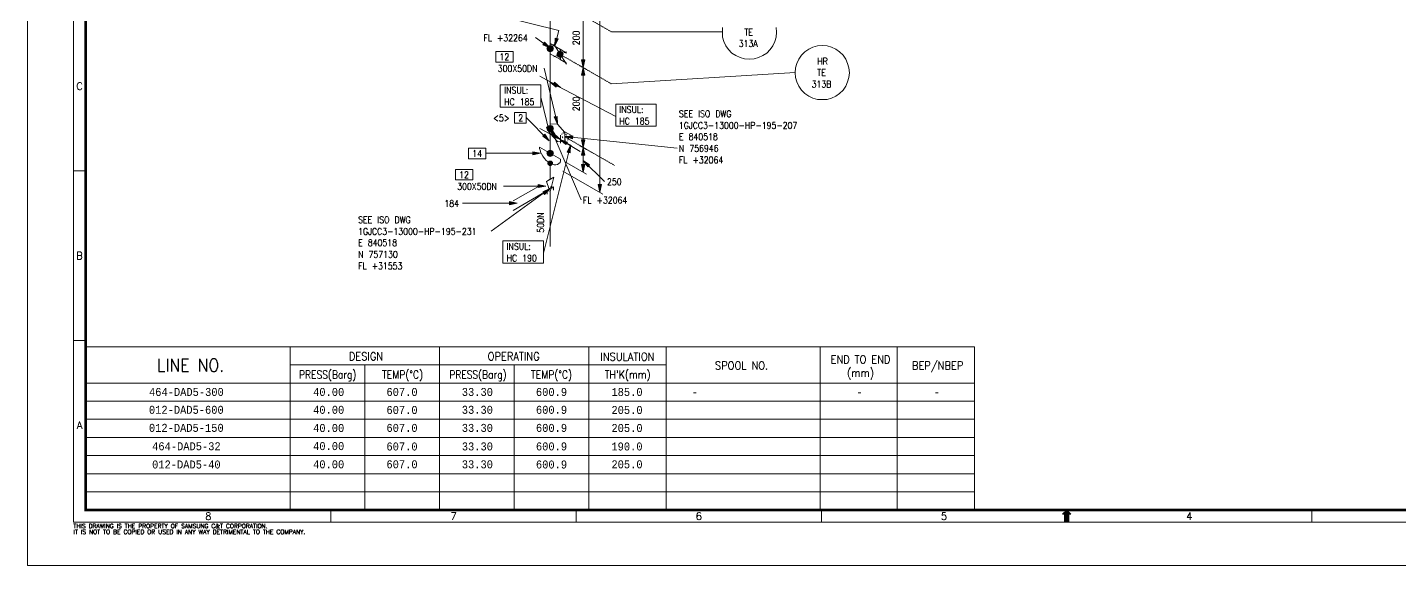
# Model space of a CAD drawing. Extents: x 0 to 841, y 0 to 594.
# Drawn here: x 0 to 555, y 0 to 218 of the extents above; entities that cross this region are included whole.
import ezdxf
from ezdxf.enums import TextEntityAlignment as Align

# ---------------------------------------------------------------- set-up
doc = ezdxf.new("R2010")
doc.units = 0
doc.header["$MEASUREMENT"] = 0
doc.linetypes.add('HIDDEN', pattern=[0.375, 0.25, -0.125])
doc.layers.get('0').update_dxf_attribs({"lineweight": 9})
for name, color, linetype, lineweight in [('1', 7, 'Continuous', 9), ('3', 7, 'Continuous', 9), ('EMB', 7, 'Continuous', 9), ('P', 7, 'Continuous', 9), ('T-TEXT1', 7, 'Continuous', 9)]:
    doc.layers.add(name, color=color, linetype=linetype, lineweight=lineweight)
doc.styles.add('MONOTXT', font='MONOTXT')
doc.styles.add('ROMANS', font='ROMANS')
doc.styles.add('TXT', font='txt.shx')

msp = doc.modelspace()

# ---------------------------------------------------------------- linework, layer by layer
at = {"layer": '1', "color": 1, "linetype": 'Continuous', "lineweight": 0}
for p, q in [((211.4875, 230.3), (211.4875, 209.2375)), ((211.4875, 209.2375), (211.4875, 176.875)), ((211.4875, 176.875), (211.4875, 166.8625)), ((211.4875, 162.8375), (211.4875, 156.3375))]:
    msp.add_line(p, q, dxfattribs=at)
at = {"layer": '3', "color": 2, "linetype": 'Continuous', "lineweight": 0}
for p, q in [((231.6375, 151.1375), (231.6375, 276.325)), ((181.2, 224.975), (215, 216.525)), ((224.8875, 201.575), (224.8875, 222.6375)), ((213.4375, 210.2875), (215, 216.525)), ((211.3625, 209.5), (205.6375, 213.6625)), ((236.325, 216), (281.175, 216)), ((214.4875, 178.6875), (209.025, 201.3125)), ((226.1875, 200.7875), (223.5875, 202.225)), ((224.8875, 169.2), (224.8875, 201.575)), ((207.3375, 198.0625), (215.65, 193.5125)), ((211.4875, 195.5875), (238.0125, 181.8125)), ((236.325, 194.9375), (310.6875, 199.625)), ((211.3625, 174.5375), (207.725, 189.6125)), ((211.1, 171.9375), (201.7375, 181.2875)), ((207.3375, 176.875), (215.65, 172.45)), ((224.1, 148.0125), (211.625, 177.1375)), ((215.525, 172.45), (223.5875, 167.6375)), ((215.65, 171.025), (215.65, 174.1375)), ((217.6, 173.625), (262.8375, 168.9375)), ((207.5875, 166.8625), (185.4875, 166.8625)), ((208.7625, 126.4375), (219.6875, 170.1125)), ((226.1875, 168.425), (223.5875, 169.85)), ((224.8875, 159.1875), (224.8875, 169.2)), ((226.1875, 158.4125), (217.3375, 163.4875)), ((224.8875, 164), (233.4625, 155.425)), ((232.8125, 150.35), (216.6875, 159.5875)), ((211.3625, 152.5625), (187.7, 135.4)), ((209.8, 153.6), (192.6375, 153.6)), ((196.5375, 147.625), (207.725, 153.9875)), ((196.5375, 143.725), (208.2375, 150.6125)), ((198.1, 146.7125), (176, 146.7125))]:
    msp.add_line(p, q, dxfattribs=at)
at = {"layer": '3', "color": 2, "linetype": 'HIDDEN', "lineweight": 0}
for p, q in [((216.175, 174.4), (216.3, 174.7875)), ((216.6875, 173.1), (216.3, 173.75)), ((216.6875, 175.1875), (217.2125, 175.05)), ((217.8625, 172.1875), (217.2125, 172.45)), ((217.8625, 174.6625), (218.3875, 174.1375)), ((218.775, 172.325), (218.3875, 172.1875)), ((218.775, 173.3625), (218.9, 172.8375)), ((210.7125, 151.9125), (210.7125, 152.175)), ((210.8375, 152.6875), (211.1, 152.95)), ((211.1, 151.525), (210.8375, 151.65)), ((211.4875, 153.2125), (211.75, 153.3375)), ((211.75, 151.9125), (211.4875, 151.65)), ((212.1375, 153.3375), (212.275, 153.0875)), ((212.275, 152.825), (212.1375, 152.3))]:
    msp.add_line(p, q, dxfattribs=at)
at = {"layer": '3', "color": 1, "linetype": 'HIDDEN', "lineweight": 0}
for p, q in [((217.475, 173.4875), (237.625, 161.925)), ((211.4875, 152.5625), (211.4875, 129.1625))]:
    msp.add_line(p, q, dxfattribs=at)
at = {"layer": '3', "color": 2, "linetype": 'Continuous', "lineweight": 0}
for points in [[(302.8875, 217.825), (303.1375, 215.875), (302.8875, 213.925), (302.3625, 212.1), (301.5875, 210.4125), (300.5375, 208.85), (299.1125, 207.425), (297.55, 206.3875), (295.8625, 205.6), (294.0375, 205.0875), (292.0875, 204.95), (290.1375, 205.0875), (288.325, 205.6), (286.6375, 206.3875), (285.075, 207.425), (283.6375, 208.85), (282.6, 210.4125), (281.825, 212.1), (281.3, 213.925), (281.175, 215.875), (281.3, 217.825)], [(209.15, 211.8375), (211.3625, 209.5), (208.5, 210.8), (209.15, 211.8375)], [(209.025, 211.7125), (211.3625, 209.5), (208.6375, 210.9375)], [(209.025, 211.5875), (211.3625, 209.5), (208.6375, 211.0625)], [(208.8875, 211.45), (211.3625, 209.5), (208.7625, 211.1875)], [(214.7375, 213.1375), (213.4375, 210.2875), (213.575, 213.4), (214.7375, 213.1375)], [(214.6125, 213.1375), (213.4375, 210.2875), (213.7, 213.4)], [(214.4875, 213.275), (213.4375, 210.2875), (213.8375, 213.4)], [(214.35, 213.275), (213.4375, 210.2875), (213.9625, 213.275)], [(189.525, 203.7875), (196.5375, 203.7875), (196.5375, 208.075), (189.525, 208.075), (189.525, 203.7875)], [(321.6, 210.5375), (323.55, 210.2875), (325.375, 209.7625), (327.0625, 208.9875), (328.625, 207.9375), (330.05, 206.5125), (331.0875, 204.95), (331.875, 203.2625), (332.3875, 201.4375), (332.65, 199.4875), (332.3875, 197.5375), (331.875, 195.725), (331.0875, 194.0375), (330.05, 192.475), (328.625, 191.0375), (327.0625, 190), (325.375, 189.225), (323.55, 188.7), (321.6, 188.575), (319.65, 188.7), (317.8375, 189.225), (316.1375, 190), (314.5875, 191.0375), (313.15, 192.475), (312.1125, 194.0375), (311.3375, 195.725), (310.8125, 197.5375), (310.6875, 199.4875), (310.8125, 201.4375), (311.3375, 203.2625), (312.1125, 204.95), (313.15, 206.5125), (314.5875, 207.9375), (316.1375, 208.9875), (317.8375, 209.7625), (319.65, 210.2875), (321.6, 210.5375)], [(225.5375, 204.6875), (224.8875, 201.575), (224.2375, 204.6875), (225.5375, 204.6875)], [(224.2375, 198.45), (224.8875, 201.575), (225.5375, 198.45), (224.2375, 198.45)], [(225.4, 204.6875), (224.8875, 201.575), (224.3625, 204.6875)], [(224.3625, 198.45), (224.8875, 201.575), (225.4, 198.45)], [(225.275, 204.6875), (224.8875, 201.575), (224.625, 204.6875)], [(224.625, 198.45), (224.8875, 201.575), (225.275, 198.45)], [(225.0125, 204.6875), (224.8875, 201.575), (224.75, 204.6875)], [(224.75, 198.45), (224.8875, 201.575), (225.0125, 198.45)], [(191.3375, 185.5875), (207.725, 185.5875), (207.725, 194.55), (191.3375, 194.55), (191.3375, 185.5875)], [(213.9625, 193.6375), (211.4875, 195.5875), (214.4875, 194.6875), (213.9625, 193.6375)], [(214.0875, 193.775), (211.4875, 195.5875), (214.4875, 194.55)], [(214.0875, 193.9), (211.4875, 195.5875), (214.35, 194.425)], [(214.225, 194.0375), (211.4875, 195.5875), (214.35, 194.2875)], [(213.3125, 195.5875), (215.65, 193.5125), (212.6625, 194.55), (213.3125, 195.5875)], [(213.1875, 195.4625), (215.65, 193.5125), (212.7875, 194.6875)], [(213.1875, 195.3375), (215.65, 193.5125), (212.7875, 194.8125)], [(213.05, 195.2), (215.65, 193.5125), (212.925, 194.9375)], [(197.0625, 179.0875), (201.7375, 179.0875), (201.7375, 183.375), (197.0625, 183.375), (197.0625, 179.0875)], [(238.0125, 177.7875), (254.3875, 177.7875), (254.3875, 186.75), (238.0125, 186.75), (238.0125, 177.7875)], [(214.35, 181.8125), (214.4875, 178.6875), (213.1875, 181.55), (214.35, 181.8125)], [(214.225, 181.8125), (214.4875, 178.6875), (213.3125, 181.55)], [(214.0875, 181.8125), (214.4875, 178.6875), (213.4375, 181.6875)], [(213.9625, 181.6875), (214.4875, 178.6875), (213.575, 181.6875)], [(209.2875, 174.5375), (211.1, 171.9375), (208.5, 173.75), (209.2875, 174.5375)], [(209.15, 174.4), (211.1, 171.9375), (208.6375, 173.8875)], [(209.15, 174.4), (211.1, 171.9375), (208.7625, 174.0125)], [(209.025, 174.275), (211.1, 171.9375), (208.7625, 174.0125)], [(211.2375, 177.65), (211.3625, 174.5375), (210.0625, 177.3875), (211.2375, 177.65)], [(211.1, 177.65), (211.3625, 174.5375), (210.1875, 177.3875)], [(210.975, 177.65), (211.3625, 174.5375), (210.325, 177.525)], [(210.8375, 177.525), (211.3625, 174.5375), (210.45, 177.525)], [(212.275, 174.0125), (211.625, 177.1375), (213.4375, 174.5375), (212.275, 174.0125)], [(212.4, 174.1375), (211.625, 177.1375), (213.3125, 174.5375)], [(212.5375, 174.1375), (211.625, 177.1375), (213.1875, 174.4)], [(212.6625, 174.275), (211.625, 177.1375), (213.05, 174.4)], [(213.3125, 174.5375), (215.65, 172.45), (212.6625, 173.4875), (213.3125, 174.5375)], [(213.1875, 174.4), (215.65, 172.45), (212.7875, 173.625)], [(213.1875, 174.275), (215.65, 172.45), (212.7875, 173.75)], [(213.05, 174.1375), (215.65, 172.45), (212.925, 173.8875)], [(217.8625, 170.375), (215.525, 172.45), (218.5125, 171.4125), (217.8625, 170.375)], [(217.9875, 170.5), (215.525, 172.45), (218.3875, 171.2875)], [(217.9875, 170.6375), (215.525, 172.45), (218.3875, 171.15)], [(218.125, 170.7625), (215.525, 172.45), (218.25, 171.025)], [(220.5875, 172.7125), (217.6, 173.625), (220.725, 173.8875), (220.5875, 172.7125)], [(220.5875, 172.8375), (217.6, 173.625), (220.725, 173.75)], [(220.5875, 172.975), (217.6, 173.625), (220.725, 173.625)], [(220.5875, 173.1), (217.6, 173.625), (220.725, 173.4875)], [(225.5375, 172.325), (224.8875, 169.2), (224.2375, 172.325), (225.5375, 172.325)], [(225.4, 172.325), (224.8875, 169.2), (224.3625, 172.325)], [(225.275, 172.325), (224.8875, 169.2), (224.625, 172.325)], [(225.0125, 172.325), (224.8875, 169.2), (224.75, 172.325)], [(178.475, 164.65), (185.4875, 164.65), (185.4875, 168.9375), (178.475, 168.9375), (178.475, 164.65)], [(204.475, 167.5125), (207.5875, 166.8625), (204.475, 166.2125), (204.475, 167.5125)], [(204.475, 167.3875), (207.5875, 166.8625), (204.475, 166.3375)], [(204.475, 167.25), (207.5875, 166.8625), (204.475, 166.6)], [(204.475, 166.9875), (207.5875, 166.8625), (204.475, 166.7375)], [(218.3875, 167.25), (219.6875, 170.1125), (219.55, 166.9875), (218.3875, 167.25)], [(218.5125, 167.25), (219.6875, 170.1125), (219.425, 166.9875)], [(218.6375, 167.25), (219.6875, 170.1125), (219.2875, 167.125)], [(218.775, 167.125), (219.6875, 170.1125), (219.1625, 167.125)], [(224.2375, 166.0875), (224.8875, 169.2), (225.5375, 166.0875), (224.2375, 166.0875)], [(224.3625, 166.0875), (224.8875, 169.2), (225.4, 166.0875)], [(224.625, 166.0875), (224.8875, 169.2), (225.275, 166.0875)], [(224.75, 166.0875), (224.8875, 169.2), (225.0125, 166.0875)], [(225.5375, 162.3125), (224.8875, 159.1875), (224.2375, 162.3125), (225.5375, 162.3125)], [(225.4, 162.3125), (224.8875, 159.1875), (224.3625, 162.3125)], [(225.275, 162.3125), (224.8875, 159.1875), (224.625, 162.3125)], [(225.0125, 162.3125), (224.8875, 159.1875), (224.75, 162.3125)], [(226.7, 161.4), (224.8875, 164), (227.4875, 162.1875), (226.7, 161.4)], [(226.8375, 161.5375), (224.8875, 164), (227.35, 162.05)], [(226.9625, 161.6625), (224.8875, 164), (227.35, 162.05)], [(226.9625, 161.6625), (224.8875, 164), (227.225, 161.925)], [(173.1375, 156.075), (180.1625, 156.075), (180.1625, 160.3625), (173.1375, 160.3625), (173.1375, 156.075)], [(206.6875, 154.25), (209.8, 153.6), (206.6875, 152.95), (206.6875, 154.25)], [(206.6875, 154.125), (209.8, 153.6), (206.6875, 153.0875)], [(206.6875, 153.9875), (209.8, 153.6), (206.6875, 153.3375)], [(206.6875, 153.7375), (209.8, 153.6), (206.6875, 153.475)], [(208.5, 151.2625), (211.3625, 152.5625), (209.15, 150.225), (208.5, 151.2625)], [(208.6375, 151.1375), (211.3625, 152.5625), (209.025, 150.35)], [(208.6375, 151), (211.3625, 152.5625), (209.025, 150.4875)], [(208.7625, 150.875), (211.3625, 152.5625), (208.8875, 150.6125)], [(232.2875, 154.25), (231.6375, 151.1375), (230.9875, 154.25), (232.2875, 154.25)], [(232.1625, 154.25), (231.6375, 151.1375), (231.125, 154.25)], [(232.0375, 154.25), (231.6375, 151.1375), (231.3875, 154.25)], [(231.775, 154.25), (231.6375, 151.1375), (231.5125, 154.25)], [(194.9875, 147.3625), (198.1, 146.7125), (194.9875, 146.0625), (194.9875, 147.3625)], [(194.9875, 147.2375), (198.1, 146.7125), (194.9875, 146.1875)], [(194.9875, 147.1), (198.1, 146.7125), (194.9875, 146.45)], [(194.9875, 146.8375), (198.1, 146.7125), (194.9875, 146.5875)], [(192.3875, 122.4), (208.7625, 122.4), (208.7625, 131.375), (192.3875, 131.375), (192.3875, 122.4)]]:
    msp.add_lwpolyline(points, dxfattribs=at)
at = {"layer": 'P', "color": 7, "linetype": 'Continuous', "lineweight": 0}
for p, q in [((23.575, 88.525), (383.175, 88.525)), ((106.325, 88.525), (106.325, 22.475)), ((166.775, 88.525), (166.775, 22.475)), ((227.2125, 88.525), (227.2125, 22.475)), ((258.4125, 88.525), (258.4125, 22.475)), ((320.7875, 88.525), (320.7875, 22.475)), ((351.975, 88.525), (351.975, 22.475)), ((383.175, 88.525), (383.175, 22.475)), ((106.325, 81.1875), (258.4125, 81.1875)), ((136.5625, 81.1875), (136.5625, 22.475)), ((196.9875, 81.1875), (196.9875, 22.475)), ((23.575, 73.85), (383.175, 73.85)), ((23.575, 66.5125), (383.175, 66.5125)), ((23.575, 59.1875), (383.175, 59.1875)), ((23.575, 51.8375), (383.175, 51.8375)), ((23.575, 44.4875), (383.175, 44.4875)), ((23.575, 37.1625), (383.175, 37.1625)), ((23.575, 29.825), (383.175, 29.825))]:
    msp.add_line(p, q, dxfattribs=at)
at = {"layer": 'T-TEXT1', "color": 2, "linetype": 'HIDDEN', "lineweight": 0}
for p, q in [((215.525, 227.9625), (236.325, 216)), ((215.525, 206.9), (236.325, 194.9375))]:
    msp.add_line(p, q, dxfattribs=at)
at = {"layer": 'T-TEXT1', "color": 2, "linetype": 'Continuous', "lineweight": 0}
for p, q in [((212.925, 211.0625), (218.125, 202.875)), ((212.925, 205.8625), (218.125, 207.9375)), ((207.2, 169.3375), (207.2, 168.55)), ((207.2, 169.3375), (215.65, 164.525))]:
    msp.add_line(p, q, dxfattribs=at)
at = {"layer": 'T-TEXT1', "color": 7, "linetype": 'Continuous', "lineweight": 0}
for p, q in [((18.6125, 159.7375), (23.575, 159.7375)), ((18.6125, 91.1), (23.575, 91.1)), ((122.8, 17.5125), (122.8, 22.475)), ((222.0375, 17.5125), (222.0375, 22.475)), ((321.2625, 17.5125), (321.2625, 22.475)), ((418.775, 20.75), (420.5, 22.475)), ((420.5, 17.5125), (420.5, 22.475)), ((420.5, 22.475), (420.5, 17.5125)), ((422.225, 20.75), (420.5, 22.475)), ((519.7375, 17.5125), (519.7375, 22.475)), ((418.775, 20.75), (419.6375, 20.75)), ((419.6375, 17.5125), (419.6375, 20.75)), ((421.3625, 20.75), (422.225, 20.75)), ((421.3625, 17.5125), (421.3625, 20.75))]:
    msp.add_line(p, q, dxfattribs=at)
msp.add_lwpolyline([(0, 0), (841, 0), (841, 594), (0, 594), (0, 0)], dxfattribs=at)
msp.add_lwpolyline([(18.6125, 576.4875), (822.3875, 576.4875), (822.3875, 17.5125), (18.6125, 17.5125)], close=True, dxfattribs=at)
at = {"layer": 'T-TEXT1', "color": 7, "linetype": 'Continuous', "lineweight": 0, "const_width": 0.9911}
msp.add_lwpolyline([(23.575, 571.525), (817.425, 571.525), (817.425, 22.475), (23.575, 22.475), (23.575, 571.525)], dxfattribs=at)
at = {"layer": 'T-TEXT1', "color": 2, "linetype": 'Continuous', "lineweight": 0}
for points in [[(211.4875, 209.2375), (211.4875, 211.325), (215.65, 208.85), (215.65, 204.825), (211.4875, 207.1625), (211.4875, 209.2375)], [(211.4875, 210.5375), (211.75, 210.4125), (211.8875, 210.4125), (212.1375, 210.2875), (212.275, 210.15), (212.4, 210.025), (212.5375, 209.8875), (212.6625, 209.6375), (212.6625, 209.5), (212.7875, 209.2375), (212.6625, 208.9875), (212.6625, 208.85), (212.5375, 208.5875), (212.4, 208.4625), (212.275, 208.3375), (212.1375, 208.2), (211.8875, 208.075), (211.75, 208.075), (211.4875, 208.075), (211.2375, 208.075), (211.1, 208.075), (210.8375, 208.2), (210.7125, 208.3375), (210.5875, 208.4625), (210.45, 208.5875), (210.325, 208.85), (210.325, 208.9875), (210.325, 209.2375), (210.325, 209.5), (210.325, 209.6375), (210.45, 209.8875), (210.5875, 210.025), (210.7125, 210.15), (210.8375, 210.2875), (211.1, 210.4125), (211.2375, 210.4125), (211.4875, 210.5375), (211.4875, 210.5375), (211.75, 210.4125), (211.4875, 207.9375), (211.2375, 208.075), (211.4875, 210.5375), (211.75, 210.4125), (211.8875, 210.4125), (211.2375, 208.075), (211.1, 208.075), (211.75, 210.4125), (211.8875, 210.4125), (212.1375, 210.2875), (211.1, 208.075), (210.8375, 208.2), (211.8875, 210.4125), (212.1375, 210.2875), (212.275, 210.15), (210.8375, 208.2), (210.7125, 208.3375), (212.1375, 210.2875), (212.275, 210.15), (212.4, 210.025), (210.7125, 208.3375), (210.5875, 208.4625), (212.275, 210.15), (212.4, 210.025), (212.5375, 209.8875), (210.5875, 208.4625), (210.45, 208.5875), (212.4, 210.025), (212.5375, 209.8875), (212.6625, 209.6375), (210.45, 208.5875), (210.325, 208.85), (212.5375, 209.8875), (212.6625, 209.6375), (212.6625, 209.5), (210.325, 208.85), (210.325, 208.9875), (212.6625, 209.6375), (212.6625, 209.5), (212.7875, 209.2375), (210.325, 208.9875), (210.1875, 209.2375), (212.6625, 209.5), (212.7875, 209.2375), (212.6625, 208.9875), (210.1875, 209.2375), (210.325, 209.5), (212.7875, 209.2375), (212.6625, 208.9875), (212.6625, 208.85), (210.325, 209.5), (210.325, 209.6375), (212.6625, 208.9875), (212.6625, 208.85), (212.5375, 208.5875), (210.325, 209.6375), (210.45, 209.8875), (212.6625, 208.85)], [(212.6625, 208.85), (212.5375, 208.5875), (212.4, 208.4625), (210.45, 209.8875), (210.5875, 210.025), (212.5375, 208.5875), (212.4, 208.4625), (212.275, 208.3375), (210.5875, 210.025), (210.7125, 210.15), (212.4, 208.4625), (212.275, 208.3375), (212.1375, 208.2), (210.7125, 210.15), (210.8375, 210.2875), (212.275, 208.3375), (212.1375, 208.2), (211.8875, 208.075), (210.8375, 210.2875), (211.1, 210.4125), (212.1375, 208.2), (211.8875, 208.075), (211.75, 208.075), (211.1, 210.4125), (211.2375, 210.4125), (211.8875, 208.075), (211.75, 208.075), (211.4875, 207.9375), (211.2375, 210.4125), (211.4875, 210.5375), (211.75, 208.075)], [(215.525, 208.2), (215.7875, 208.075), (215.9125, 208.075), (216.175, 207.9375), (216.3, 207.8125), (216.4375, 207.6875), (216.5625, 207.55), (216.6875, 207.2875), (216.6875, 207.1625), (216.825, 206.9), (216.6875, 206.6375), (216.6875, 206.5125), (216.5625, 206.25), (216.4375, 206.125), (216.3, 205.9875), (216.175, 205.8625), (215.9125, 205.7375), (215.7875, 205.7375), (215.525, 205.7375), (215.2625, 205.7375), (215.1375, 205.7375), (214.875, 205.8625), (214.7375, 205.9875), (214.6125, 206.125), (214.4875, 206.25), (214.35, 206.5125), (214.35, 206.6375), (214.35, 206.9), (214.35, 207.1625), (214.35, 207.2875), (214.4875, 207.55), (214.6125, 207.6875), (214.7375, 207.8125), (214.875, 207.9375), (215.1375, 208.075), (215.2625, 208.075), (215.525, 208.2), (215.525, 208.2), (215.7875, 208.075), (215.525, 205.6), (215.2625, 205.7375), (215.525, 208.2), (215.7875, 208.075), (215.9125, 208.075), (215.2625, 205.7375), (215.1375, 205.7375), (215.7875, 208.075), (215.9125, 208.075), (216.175, 207.9375), (215.1375, 205.7375), (214.875, 205.8625), (215.9125, 208.075), (216.175, 207.9375), (216.3, 207.8125), (214.875, 205.8625), (214.7375, 205.9875), (216.175, 207.9375), (216.3, 207.8125), (216.4375, 207.6875), (214.7375, 205.9875), (214.6125, 206.125), (216.3, 207.8125), (216.4375, 207.6875), (216.5625, 207.55), (214.6125, 206.125), (214.4875, 206.25), (216.4375, 207.6875), (216.5625, 207.55), (216.6875, 207.2875), (214.4875, 206.25), (214.35, 206.5125), (216.5625, 207.55), (216.6875, 207.2875), (216.6875, 207.1625), (214.35, 206.5125), (214.35, 206.6375), (216.6875, 207.2875), (216.6875, 207.1625), (216.825, 206.9), (214.35, 206.6375), (214.225, 206.9), (216.6875, 207.1625), (216.825, 206.9), (216.6875, 206.6375), (214.225, 206.9), (214.35, 207.1625), (216.825, 206.9), (216.6875, 206.6375), (216.6875, 206.5125), (214.35, 207.1625), (214.35, 207.2875), (216.6875, 206.6375), (216.6875, 206.5125), (216.5625, 206.25), (214.35, 207.2875), (214.4875, 207.55), (216.6875, 206.5125)], [(216.6875, 206.5125), (216.5625, 206.25), (216.4375, 206.125), (214.4875, 207.55), (214.6125, 207.6875), (216.5625, 206.25), (216.4375, 206.125), (216.3, 205.9875), (214.6125, 207.6875), (214.7375, 207.8125), (216.4375, 206.125), (216.3, 205.9875), (216.175, 205.8625), (214.7375, 207.8125), (214.875, 207.9375), (216.3, 205.9875), (216.175, 205.8625), (215.9125, 205.7375), (214.875, 207.9375), (215.1375, 208.075), (216.175, 205.8625), (215.9125, 205.7375), (215.7875, 205.7375), (215.1375, 208.075), (215.2625, 208.075), (215.9125, 205.7375), (215.7875, 205.7375), (215.525, 205.6), (215.2625, 208.075), (215.525, 208.2), (215.7875, 205.7375)], [(218.125, 207.425), (215.525, 208.9875), (215.525, 204.825), (218.125, 203.3875)], [(211.4875, 178.175), (211.75, 178.0375), (211.8875, 178.0375), (212.1375, 177.9125), (212.275, 177.7875), (212.4, 177.65), (212.5375, 177.525), (212.6625, 177.2625), (212.6625, 177.1375), (212.7875, 176.875), (212.6625, 176.6125), (212.6625, 176.4875), (212.5375, 176.225), (212.4, 176.0875), (212.275, 175.9625), (212.1375, 175.8375), (211.8875, 175.7), (211.75, 175.7), (211.4875, 175.7), (211.2375, 175.7), (211.1, 175.7), (210.8375, 175.8375), (210.7125, 175.9625), (210.5875, 176.0875), (210.45, 176.225), (210.325, 176.4875), (210.325, 176.6125), (210.325, 176.875), (210.325, 177.1375), (210.325, 177.2625), (210.45, 177.525), (210.5875, 177.65), (210.7125, 177.7875), (210.8375, 177.9125), (211.1, 178.0375), (211.2375, 178.0375), (211.4875, 178.175), (211.4875, 178.175), (211.75, 178.0375), (211.4875, 175.575), (211.2375, 175.7), (211.4875, 178.175), (211.75, 178.0375), (211.8875, 178.0375), (211.2375, 175.7), (211.1, 175.7), (211.75, 178.0375), (211.8875, 178.0375), (212.1375, 177.9125), (211.1, 175.7), (210.8375, 175.8375), (211.8875, 178.0375), (212.1375, 177.9125), (212.275, 177.7875), (210.8375, 175.8375), (210.7125, 175.9625), (212.1375, 177.9125), (212.275, 177.7875), (212.4, 177.65), (210.7125, 175.9625), (210.5875, 176.0875), (212.275, 177.7875), (212.4, 177.65), (212.5375, 177.525), (210.5875, 176.0875), (210.45, 176.225), (212.4, 177.65), (212.5375, 177.525), (212.6625, 177.2625), (210.45, 176.225), (210.325, 176.4875), (212.5375, 177.525), (212.6625, 177.2625), (212.6625, 177.1375), (210.325, 176.4875), (210.325, 176.6125), (212.6625, 177.2625), (212.6625, 177.1375), (212.7875, 176.875), (210.325, 176.6125), (210.1875, 176.875), (212.6625, 177.1375), (212.7875, 176.875), (212.6625, 176.6125), (210.1875, 176.875), (210.325, 177.1375), (212.7875, 176.875), (212.6625, 176.6125), (212.6625, 176.4875), (210.325, 177.1375), (210.325, 177.2625), (212.6625, 176.6125), (212.6625, 176.4875), (212.5375, 176.225), (210.325, 177.2625), (210.45, 177.525), (212.6625, 176.4875)], [(212.6625, 176.4875), (212.5375, 176.225), (212.4, 176.0875), (210.45, 177.525), (210.5875, 177.65), (212.5375, 176.225), (212.4, 176.0875), (212.275, 175.9625), (210.5875, 177.65), (210.7125, 177.7875), (212.4, 176.0875), (212.275, 175.9625), (212.1375, 175.8375), (210.7125, 177.7875), (210.8375, 177.9125), (212.275, 175.9625), (212.1375, 175.8375), (211.8875, 175.7), (210.8375, 177.9125), (211.1, 178.0375), (212.1375, 175.8375), (211.8875, 175.7), (211.75, 175.7), (211.1, 178.0375), (211.2375, 178.0375), (211.8875, 175.7), (211.75, 175.7), (211.4875, 175.575), (211.2375, 178.0375), (211.4875, 178.175), (211.75, 175.7)], [(211.4875, 176.875), (211.4875, 178.825), (214.4875, 178.6875), (217.475, 175.3125), (217.475, 171.5375), (214.4875, 171.675), (211.4875, 174.925), (211.4875, 176.875)], [(220.075, 174.0125), (217.475, 175.575), (217.475, 171.4125), (220.075, 169.9875)], [(207.4625, 168.425), (207.5875, 167.5125), (207.9875, 166.6), (208.5, 165.6875), (209.15, 164.7875), (209.9375, 164), (210.7125, 163.35), (211.4875, 162.8375), (212.275, 162.4375), (213.1875, 162.1875), (213.8375, 162.1875), (214.4875, 162.3125), (215, 162.7), (215.525, 163.0875), (215.65, 163.875), (215.65, 164.525)], [(211.4875, 168.1625), (211.75, 168.0375), (211.8875, 168.0375), (212.1375, 167.9), (212.275, 167.775), (212.4, 167.6375), (212.5375, 167.5125), (212.6625, 167.25), (212.6625, 167.125), (212.7875, 166.8625), (212.6625, 166.6), (212.6625, 166.475), (212.5375, 166.2125), (212.4, 166.0875), (212.275, 165.95), (212.1375, 165.825), (211.8875, 165.6875), (211.75, 165.6875), (211.4875, 165.6875), (211.2375, 165.6875), (211.1, 165.6875), (210.8375, 165.825), (210.7125, 165.95), (210.5875, 166.0875), (210.45, 166.2125), (210.325, 166.475), (210.325, 166.6), (210.325, 166.8625), (210.325, 167.125), (210.325, 167.25), (210.45, 167.5125), (210.5875, 167.6375), (210.7125, 167.775), (210.8375, 167.9), (211.1, 168.0375), (211.2375, 168.0375), (211.4875, 168.1625), (211.4875, 168.1625), (211.75, 168.0375), (211.4875, 165.5625), (211.2375, 165.6875), (211.4875, 168.1625), (211.75, 168.0375), (211.8875, 168.0375), (211.2375, 165.6875), (211.1, 165.6875), (211.75, 168.0375), (211.8875, 168.0375), (212.1375, 167.9), (211.1, 165.6875), (210.8375, 165.825), (211.8875, 168.0375), (212.1375, 167.9), (212.275, 167.775), (210.8375, 165.825), (210.7125, 165.95), (212.1375, 167.9), (212.275, 167.775), (212.4, 167.6375), (210.7125, 165.95), (210.5875, 166.0875), (212.275, 167.775), (212.4, 167.6375), (212.5375, 167.5125), (210.5875, 166.0875), (210.45, 166.2125), (212.4, 167.6375), (212.5375, 167.5125), (212.6625, 167.25), (210.45, 166.2125), (210.325, 166.475), (212.5375, 167.5125), (212.6625, 167.25), (212.6625, 167.125), (210.325, 166.475), (210.325, 166.6), (212.6625, 167.25), (212.6625, 167.125), (212.7875, 166.8625), (210.325, 166.6), (210.1875, 166.8625), (212.6625, 167.125), (212.7875, 166.8625), (212.6625, 166.6), (210.1875, 166.8625), (210.325, 167.125), (212.7875, 166.8625), (212.6625, 166.6), (212.6625, 166.475), (210.325, 167.125), (210.325, 167.25), (212.6625, 166.6), (212.6625, 166.475), (212.5375, 166.2125), (210.325, 167.25), (210.45, 167.5125), (212.6625, 166.475)], [(212.6625, 166.475), (212.5375, 166.2125), (212.4, 166.0875), (210.45, 167.5125), (210.5875, 167.6375), (212.5375, 166.2125), (212.4, 166.0875), (212.275, 165.95), (210.5875, 167.6375), (210.7125, 167.775), (212.4, 166.0875), (212.275, 165.95), (212.1375, 165.825), (210.7125, 167.775), (210.8375, 167.9), (212.275, 165.95), (212.1375, 165.825), (211.8875, 165.6875), (210.8375, 167.9), (211.1, 168.0375), (212.1375, 165.825), (211.8875, 165.6875), (211.75, 165.6875), (211.1, 168.0375), (211.2375, 168.0375), (211.8875, 165.6875), (211.75, 165.6875), (211.4875, 165.5625), (211.2375, 168.0375), (211.4875, 168.1625), (211.75, 165.6875)], [(211.4875, 163.7375), (211.625, 163.7375), (211.75, 163.7375), (212.0125, 163.6125), (212.0125, 163.4875), (212.1375, 163.35), (212.275, 163.35), (212.4, 163.0875), (212.4, 162.9625), (212.4, 162.8375), (212.4, 162.7), (212.4, 162.575), (212.275, 162.4375), (212.1375, 162.3125), (212.0125, 162.1875), (212.0125, 162.05), (211.75, 161.925), (211.625, 161.925), (211.4875, 161.925), (211.3625, 161.925), (211.2375, 161.925), (211.1, 162.05), (210.975, 162.1875), (210.8375, 162.3125), (210.7125, 162.4375), (210.5875, 162.575), (210.5875, 162.7), (210.5875, 162.8375), (210.5875, 162.9625), (210.5875, 163.0875), (210.7125, 163.35), (210.8375, 163.35), (210.975, 163.4875), (211.1, 163.6125), (211.2375, 163.7375), (211.3625, 163.7375), (211.4875, 163.7375), (211.4875, 163.7375), (211.625, 163.7375), (211.4875, 161.925), (211.3625, 161.925), (211.4875, 163.7375), (211.625, 163.7375), (211.75, 163.7375), (211.3625, 161.925), (211.2375, 161.925), (211.625, 163.7375), (211.75, 163.7375), (212.0125, 163.6125), (211.2375, 161.925), (210.975, 162.05), (211.75, 163.7375), (212.0125, 163.6125), (212.0125, 163.4875), (210.975, 162.05), (210.975, 162.1875), (212.0125, 163.6125), (212.0125, 163.4875), (212.1375, 163.35), (210.975, 162.1875), (210.8375, 162.3125), (212.0125, 163.4875), (212.1375, 163.35), (212.275, 163.225), (210.8375, 162.3125), (210.7125, 162.4375), (212.1375, 163.35), (212.275, 163.225), (212.4, 163.0875), (210.7125, 162.4375), (210.5875, 162.575), (212.275, 163.225), (212.4, 163.0875), (212.4, 162.9625), (210.5875, 162.575), (210.5875, 162.7), (212.4, 163.0875), (212.4, 162.9625), (212.4, 162.8375), (210.5875, 162.7), (210.5875, 162.8375), (212.4, 162.9625), (212.4, 162.8375), (212.4, 162.7), (210.5875, 162.8375), (210.5875, 162.9625), (212.4, 162.8375), (212.4, 162.7), (212.4, 162.575), (210.5875, 162.9625), (210.5875, 163.0875), (212.4, 162.7), (212.4, 162.575), (212.275, 162.3125), (210.5875, 163.0875), (210.7125, 163.35), (212.4, 162.575)], [(212.4, 162.575), (212.275, 162.3125), (212.1375, 162.3125), (210.7125, 163.35), (210.8375, 163.35), (212.275, 162.3125), (212.1375, 162.3125), (212.0125, 162.1875), (210.8375, 163.35), (210.975, 163.4875), (212.1375, 162.3125), (212.0125, 162.1875), (211.8875, 162.05), (210.975, 163.4875), (211.1, 163.6125), (212.0125, 162.1875), (211.8875, 162.05), (211.75, 161.925), (211.1, 163.6125), (211.2375, 163.7375), (211.8875, 162.05), (211.75, 161.925), (211.625, 161.925), (211.2375, 163.7375), (211.3625, 163.7375), (211.75, 161.925), (211.625, 161.925), (211.4875, 161.925), (211.3625, 163.7375), (211.4875, 163.7375), (211.625, 161.925)], [(211.4875, 156.3375), (210.0625, 155.425), (213.05, 157.2375), (211.8875, 152.825), (211.1, 152.3), (210.0625, 155.425)], [(212.7875, 151.9125), (212.7875, 153.3375), (210.325, 151.9125), (210.325, 150.35)]]:
    msp.add_lwpolyline(points, dxfattribs=at)
at = {"layer": 'T-TEXT1', "color": 7, "linetype": 'Continuous', "lineweight": 0}
for points in [[(418.775, 20.75), (420.5, 22.475), (422.225, 20.75)], [(419.6375, 17.5125), (419.6375, 20.75), (421.3625, 17.5125), (421.3625, 20.75)]]:
    msp.add_solid(points, dxfattribs=at)

# ---------------------------------------------------------------- texts
at = {"color": 7, "linetype": 'Continuous', "lineweight": 0, "style": 'MONOTXT'}
for s, height, width, p in [('464-DAD5-300', 3.237525, 0.899599, (64.3125, 70.2625)), ('40.00', 3.23753, 0.899599, (121.8875, 70.2625)), ('607.0', 3.23753, 0.899599, (151.5625, 70.2625)), ('33.30', 3.23753, 0.899599, (182.05, 70.2625)), ('600.9', 3.23753, 0.899599, (212.05, 70.2625)), ('185.0', 3.23753, 0.899599, (242.6, 70.2625)), ('-', 3.24, 0.901042, (336.675, 70.275)), ('-', 3.24, 0.901042, (367.925, 70.275)), ('012-DAD5-600', 3.237525, 0.899599, (64.2875, 63.0375)), ('40.00', 3.23753, 0.899599, (121.8875, 63.0375)), ('607.0', 3.23753, 0.899599, (151.5625, 62.975)), ('33.30', 3.23753, 0.899599, (182.05, 63.0375)), ('600.9', 3.23753, 0.899599, (212.05, 63.0375)), ('205.0', 3.23753, 0.899599, (242.6, 62.975)), ('012-DAD5-150', 3.237525, 0.899599, (64.2875, 55.7375)), ('40.00', 3.23753, 0.899599, (121.8875, 55.675)), ('607.0', 3.23753, 0.899599, (151.5625, 55.7125)), ('33.30', 3.23753, 0.899599, (182.05, 55.7125)), ('600.9', 3.23753, 0.899599, (212.05, 55.7125)), ('205.0', 3.23753, 0.899599, (242.6, 55.675)), ('40.00', 3.23753, 0.899599, (121.8875, 48.3625)), ('464-DAD5-32', 3.237525, 0.899599, (64.3125, 48.2875)), ('607.0', 3.23753, 0.899599, (151.5625, 48.2)), ('33.30', 3.23753, 0.899599, (182.05, 48.225)), ('600.9', 3.23753, 0.899599, (212.05, 48.225)), ('190.0', 3.23753, 0.899599, (242.5875, 48.2)), ('012-DAD5-40', 3.237525, 0.899599, (64.3, 40.9125)), ('40.00', 3.23753, 0.899599, (121.8875, 40.975)), ('607.0', 3.23753, 0.899599, (151.5625, 40.9875)), ('33.30', 3.23753, 0.899599, (182.05, 40.975)), ('600.9', 3.23753, 0.899599, (212.05, 40.9125))]:
    msp.add_text(s, height=height, dxfattribs=dict(at, width=width)).set_placement(p, align=Align.MIDDLE)
at = {"color": 7, "linetype": 'Continuous', "lineweight": 0, "style": 'MONOTXT', "width": 0.901042}
msp.add_text('-', height=3.24, dxfattribs=at).set_placement((268.775, 70.2625), align=Align.MIDDLE_LEFT)
at = {"layer": '3', "color": 2, "linetype": 'Continuous', "lineweight": 0, "style": 'TXT', "width": 0.851861}
for s, p in [('TE', (290.1, 214.5)), ('FL +32264', (184.5, 212.2)), ('313A', (287.8, 209.9)), ('12', (191, 204.5)), ('HR', (319.6, 202.8)), ('300X50DN', (190.3, 199.8)), ('TE', (319.6, 198.2)), ('313B', (317.3, 193.5)), ('INSUL:', (192.9, 191)), ('HC 185', (192.9, 186.3)), ('INSUL:', (239.5, 183.2)), ('SEE ISO DWG', (263.6, 181.5)), ('<5>', (188.4, 179.8)), ('2', (198.6, 179.8)), ('HC 185', (239.5, 178.5)), ('1GJCC3-13000-HP-195-207', (263.6, 176.8)), ('E 840518', (263.6, 172.2)), ('14', (180, 165.4)), ('N 756946', (263.6, 167.5)), ('FL +32064', (263.6, 162.8)), ('12', (174.7, 156.8)), ('250', (234.5, 154)), ('300X50DN', (173.9, 152.1)), ('184', (168.7, 145.2)), ('FL +32064', (224.8, 146.5)), ('SEE ISO DWG', (133.8, 138.6)), ('1GJCC3-13000-HP-195-231', (133.8, 133.9)), ('E 840518', (133.8, 129.3)), ('INSUL:', (193.9, 127.8)), ('N 757130', (133.8, 124.6)), ('FL +31553', (133.8, 119.9)), ('HC 190', (193.9, 123.1))]:
    msp.add_text(s, height=2.7, dxfattribs=at).set_placement(p)
for s, p in [('200', (223.4, 210.6)), ('200', (223.4, 183.9)), ('50DN', (209, 134.7))]:
    msp.add_text(s, height=2.7, rotation=90, dxfattribs=at).set_placement(p)
at = {"layer": 'EMB', "color": 7, "linetype": 'Continuous', "lineweight": 0, "style": 'MONOTXT', "width": 0.899599}
msp.add_text('205.0', height=3.23753, dxfattribs=at).set_placement((242.6, 40.975), align=Align.MIDDLE)
at = {"layer": 'T-TEXT1', "color": 7, "linetype": 'Continuous', "lineweight": 0, "style": 'ROMANS'}
for s, p in [('C', (21.1, 194.05)), ('B', (21.1, 125.425)), ('A', (21.1, 56.7875)), ('8', (73.1875, 19.9875)), ('7', (172.425, 19.9875)), ('6', (271.65, 19.9875)), ('5', (370.8875, 19.9875)), ('4', (470.1125, 19.9875))]:
    msp.add_text(s, height=2.9732, dxfattribs=at).set_placement(p, align=Align.MIDDLE)
at = {"layer": 'T-TEXT1', "color": 2, "linetype": 'Continuous', "lineweight": 0, "style": 'ROMANS'}
for s, height, width, p in [('LINE NO.', 5.184, 0.9, (66.025, 78.4875)), ('DESIGN', 3.24, 0.9, (137, 83.0625)), ('OPERATING', 3.24, 0.9, (196.7375, 83.0625)), ('INSULATION', 3.24, 0.9, (242.75, 82.925)), ('END TO END', 3.24, 0.9, (337.0875, 81.8)), ('PRESS(Barg)', 3.24, 0.83, (121.5125, 75.675)), ('TEMP(%%dC)', 3.24, 0.85, (151.7875, 75.675)), ('PRESS(Barg)', 3.24, 0.83, (182.3125, 75.675)), ('TEMP(%%dC)', 3.24, 0.85, (212.0625, 75.675)), ("TH'K(mm)", 3.24, 0.85, (242.875, 75.675)), ('SPOOL NO.', 3.24, 0.9, (288.95, 79.3375)), ('(mm)', 3.24, 0.9, (337.0875, 76.4125)), ('BEP/NBEP', 3.24, 0.9, (368.2875, 79.3375))]:
    msp.add_text(s, height=height, dxfattribs=dict(at, width=width)).set_placement(p, align=Align.CENTER)
at = {"layer": 'T-TEXT1', "color": 7, "linetype": 'Continuous', "lineweight": 0, "style": 'ROMANS'}
for s, p in [('THIS DRAWING IS THE PROPERTY OF SAMSUNG C&T CORPORATION.', (18.6125, 16.0125)), ('IT IS NOT TO BE COPIED OR USED IN ANY WAY DETRIMENTAL TO THE COMPANY.', (18.6125, 13.65))]:
    msp.add_text(s, height=1.749975, dxfattribs=at).set_placement(p, align=Align.MIDDLE_LEFT)

doc.saveas('drawing.dxf')
